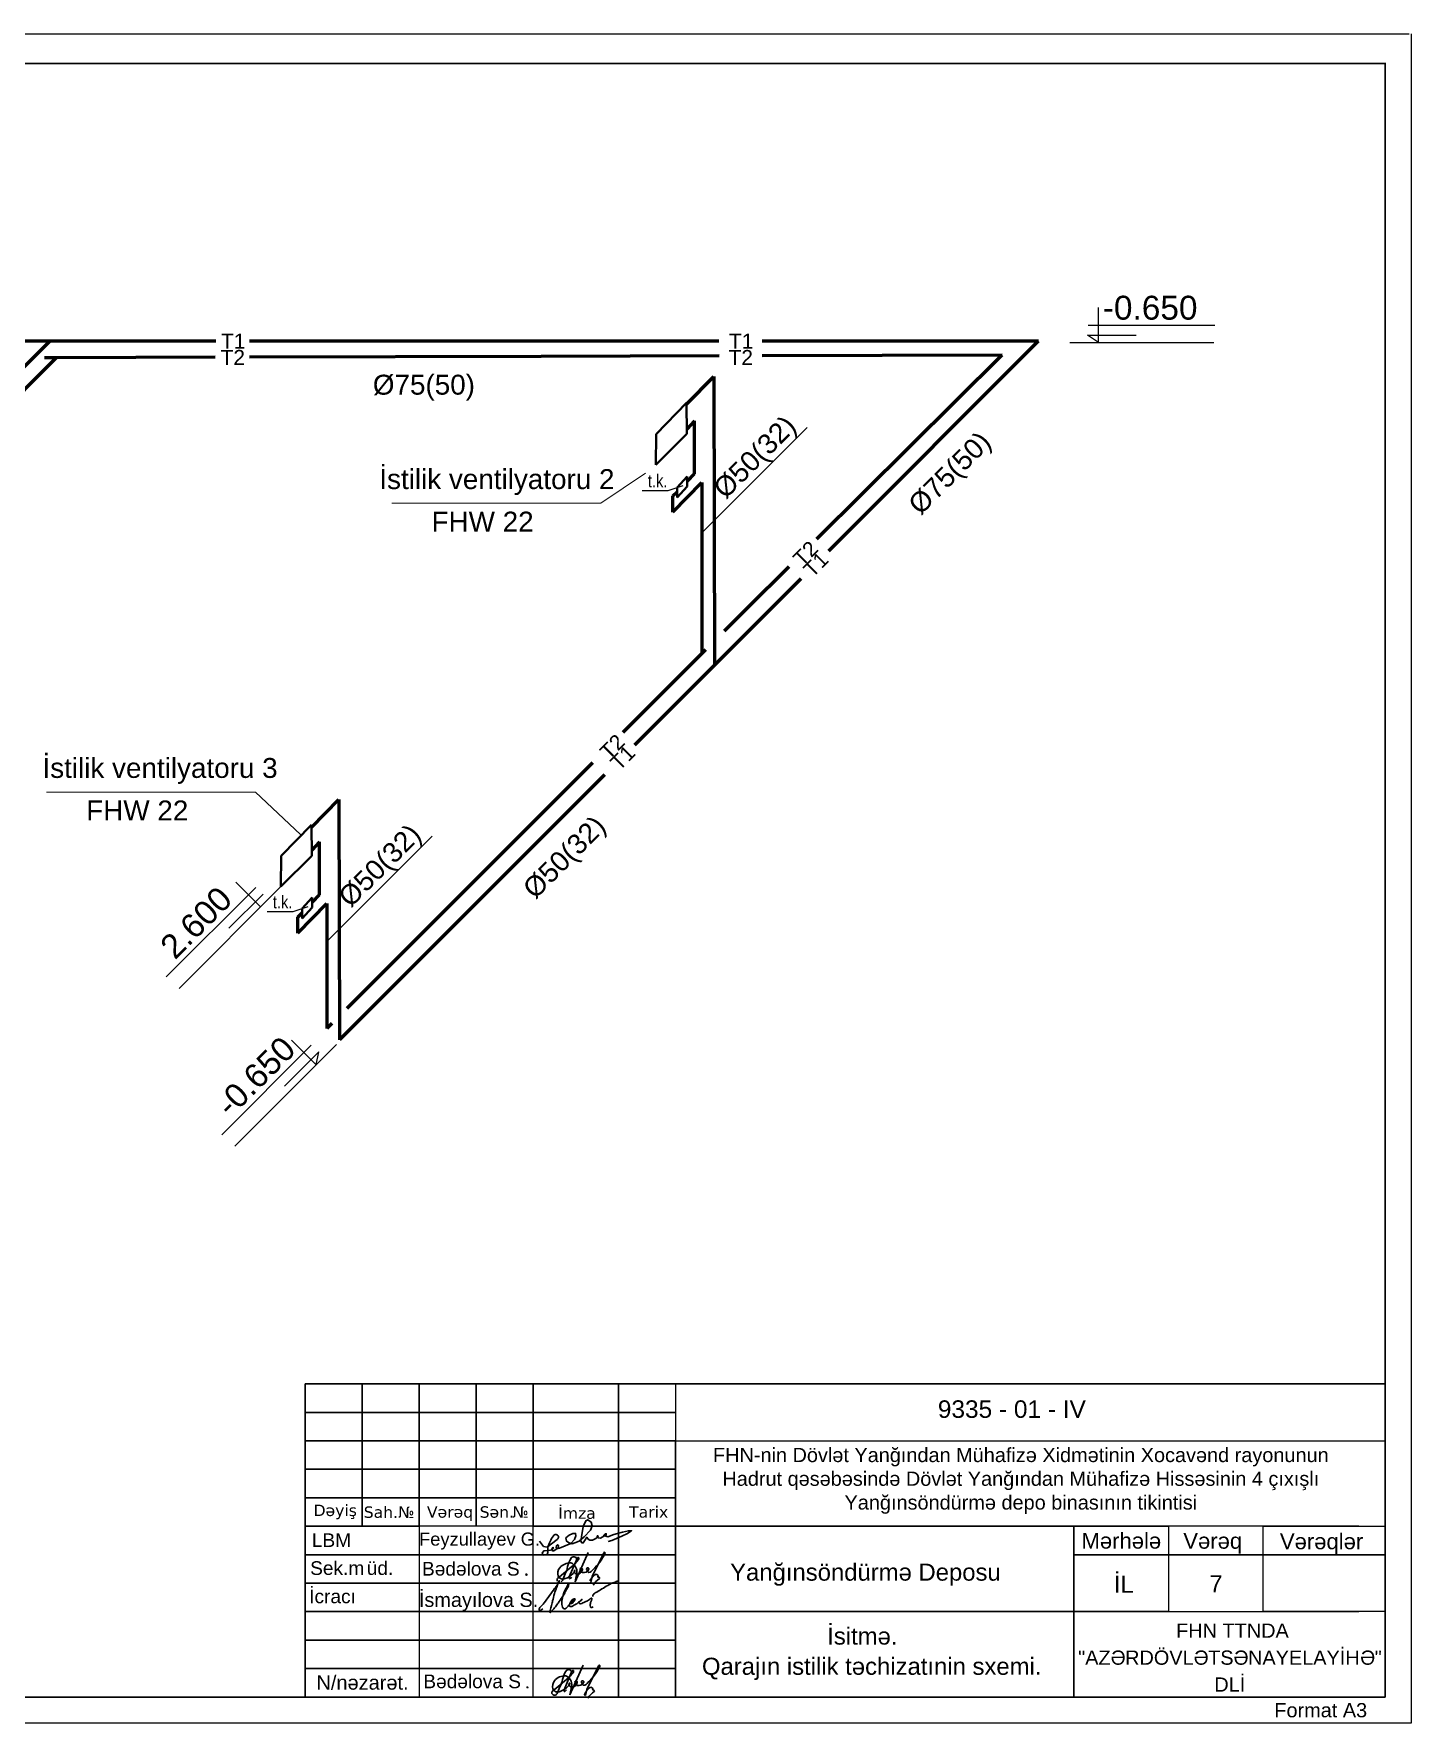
# Model space of a CAD drawing. Header units: millimetres. Extents: x 895788 to 1136524, y -21936 to 400945.
# Drawn here: x 930479 to 954668, y 334113 to 363789 of the extents above; entities that cross this region are included whole.
import ezdxf

# ---------------------------------------------------------------- set-up
doc = ezdxf.new("R2010")
doc.units = ezdxf.units.MM
for name, color, linetype, lineweight in [('0_Ном._пера__21', 7, 'Continuous', 30), ('0_Ном._пера__21_Ном._пера__7', 7, 'Continuous', 60), ('Künc ştampının yazısı', 7, 'Continuous', 13), ('LLLLLLLL', 7, 'Continuous', 30), ('Yazı', 7, 'Continuous', 15)]:
    doc.layers.add(name, color=color, linetype=linetype, lineweight=lineweight)
doc.layers.add('_штамп', color=7, linetype='Continuous')
doc.layers.add('kenar xetler', color=7, linetype='Continuous')
doc.styles.add('Arial', font='arial.ttf', dxfattribs={"height": 200})
doc.styles.add('ARİAL', font='arial.ttf')
doc.styles.get("Standard").update_dxf_attribs({"font": 'arial.ttf', "height": 400})
doc.styles.add('style1', font='ARIALN.TTF', dxfattribs={"height": 300})
doc.styles.add('Times New  Roman', font='times.ttf')
doc.styles.add('СГЕНЕРИР_СТИЛЬ_1', font='arial.ttf')
doc.styles.add('стиль2', font='verdana.ttf', dxfattribs={"height": 300})

msp = doc.modelspace()

# ---------------------------------------------------------------- linework, layer by layer
for p, q in [((912701.194, 363787.346), (954633.396, 363787.346)), ((954668.268, 363789.251), (954668.268, 334113.38)), ((941618.972, 355769.102), (941881.287, 355853.404)), ((941162.001, 355769.102), (941618.972, 355769.102)), ((935033.251, 348373.253), (935295.566, 348457.555)), ((934576.28, 348373.253), (935033.251, 348373.253)), ((954668.268, 334113.38), (912701.194, 334113.38))]:
    msp.add_line(p, q)
at = {"linetype": 'ByBlock', "lineweight": 30}
for p, q in [((914658.055, 363265.878), (954199.107, 363265.878)), ((954208.974, 363281.536), (954208.974, 334573.338)), ((954208.974, 334573.338), (914667.906, 334573.338))]:
    msp.add_line(p, q, dxfattribs=at)
at = {"color": 1, "linetype": 'ByBlock', "lineweight": 60, "ltscale": 1.1}
for p, q in [((925602.397, 358393.302), (933677.118, 358393.302)), ((927076.152, 354700.249), (930769.206, 358393.302)), ((934264.24, 358393.302), (939386.529, 358393.302)), ((939386.529, 358393.302), (942506.735, 358393.302)), ((943268.715, 358393.302), (948125.25, 358393.302)), ((944439.551, 354707.604), (948125.25, 358393.302)), ((941942.744, 357280.563), (942420.217, 357769.387)), ((942420.217, 357769.387), (942432.752, 352700.805)), ((941033.275, 351301.328), (943953.391, 354221.444)), ((940502.945, 350770.998), (935847.031, 346115.084)), ((935357.228, 349848.899), (935836.583, 350339.65)), ((935836.583, 350339.65), (935847.031, 346115.084))]:
    msp.add_line(p, q, dxfattribs=at)
at = {"color": 5, "linetype": 'ByBlock', "lineweight": 60, "ltscale": 1.1}
for p, q in [((927292.536, 354498.575), (930878.981, 358105.195)), ((930669.399, 358104.608), (930878.981, 358105.195)), ((930878.981, 358105.195), (933666.118, 358113.013)), ((934264.24, 358114.783), (939386.434, 358129.057)), ((939386.434, 358129.057), (942512.25, 358137.825)), ((943272.374, 358139.957), (947483.859, 358151.769)), ((944230.523, 354916.633), (947483.859, 358151.769)), ((942082.304, 356989.481), (941945.398, 356843.038)), ((942082.304, 356057.953), (942082.304, 356989.481)), ((941703.66, 355387.209), (942211.668, 355907.294)), ((941953.341, 355925.924), (942082.304, 356057.953)), ((942211.668, 355907.294), (942211.668, 352903.984)), ((941703.66, 355670.307), (941776.766, 355745.151)), ((941703.66, 355387.209), (941703.66, 355670.307)), ((943014.928, 353707.244), (943742.999, 354431.836)), ((943014.928, 353707.244), (942603.337, 353295.653)), ((942277.82, 352970.137), (940821.143, 351513.46)), ((940290.813, 350983.13), (935976.271, 346668.587)), ((935496.583, 349593.633), (935359.677, 349447.19)), ((935496.583, 348662.104), (935496.583, 349593.633)), ((935117.939, 347991.36), (935625.946, 348511.445)), ((935367.62, 348530.075), (935496.583, 348662.104)), ((935625.946, 348511.445), (935625.946, 346318.263)), ((935117.939, 348274.458), (935191.045, 348349.302)), ((935117.939, 347991.36), (935117.939, 348274.458)), ((935713.978, 346406.294), (935625.946, 346318.263))]:
    msp.add_line(p, q, dxfattribs=at)
at = {"linetype": 'ByBlock', "lineweight": 40, "ltscale": 2}
for p, q in [((941406.667, 356756.115), (941942.606, 357304.795)), ((941942.606, 357304.795), (941945.724, 356759.271)), ((941945.724, 356759.271), (941405.349, 356217.014)), ((941405.349, 356217.014), (941406.667, 356756.115)), ((934821.015, 349348.231), (935356.953, 349896.911)), ((935356.953, 349896.911), (935360.071, 349351.387)), ((935360.071, 349351.387), (934819.697, 348809.13)), ((934819.697, 348809.13), (934821.015, 349348.231))]:
    msp.add_line(p, q, dxfattribs=at)
at = {"color": 0, "lineweight": 0}
for p, q in [((942211.668, 355023.945), (944061.729, 356874.006)), ((935625.946, 347847.351), (937476.008, 349697.413))]:
    msp.add_line(p, q, dxfattribs=at)
at = {"lineweight": 0}
for p, q in [((941224.227, 356072.476), (940436.612, 355543.793)), ((936768.246, 355543.793), (940436.612, 355543.793)), ((930703.973, 350470.186), (934372.339, 350470.186)), ((935159.954, 349724.594), (934372.339, 350470.186))]:
    msp.add_line(p, q, dxfattribs=at)
at = {"lineweight": 40}
for p, q in [((941776.766, 355819.111), (941953.341, 356012.463)), ((941953.341, 355839.384), (941776.766, 355646.031)), ((941776.766, 355646.031), (941776.766, 355819.111)), ((941953.341, 356012.463), (941953.341, 355839.384)), ((935191.045, 348423.262), (935367.62, 348616.615)), ((935367.62, 348443.536), (935191.045, 348250.183)), ((935191.045, 348250.183), (935191.045, 348423.262)), ((935367.62, 348616.615), (935367.62, 348443.536))]:
    msp.add_line(p, q, dxfattribs=at)
at = {"lineweight": 30}
msp.add_line((935246.239, 340073.338), (935246.239, 334573.338), dxfattribs=at)
at = {"color": 5, "lineweight": 30}
for p, q in [((939676.008, 336656.36), (939928.661, 336865.103)), ((940021.616, 337009.416), (939882.184, 336685.207)), ((940217.415, 337114.191), (939987.005, 336594.27)), ((940487.562, 337107.44), (940284.986, 336688.227)), ((939810.984, 336734.629), (939776.373, 336649.623)), ((939895.963, 336651.709), (939924.706, 336681.253)), ((939987.005, 336594.27), (940016.672, 336752.421)), ((940284.986, 336688.227), (940258.768, 336582.729)), ((940125.681, 335130.187), (939895.272, 334610.265)), ((940395.829, 335123.435), (940193.252, 334704.222)), ((939584.274, 334672.356), (939836.928, 334881.099)), ((939719.251, 334750.624), (939684.64, 334665.618)), ((939929.882, 335025.412), (939790.45, 334701.202)), ((939895.272, 334610.265), (939924.938, 334768.416)), ((939804.229, 334667.705), (939832.972, 334697.248)), ((940193.252, 334704.222), (940167.034, 334598.724))]:
    msp.add_line(p, q, dxfattribs=at)
for centre, major_axis, ratio, start_param, end_param in [((939841.822, 336743.847), (-0.274, 161.765), 0.999998154, 0.898746845, 1.849728546), ((939895.673, 336693.786), (-1.663, 235.129), 0.999998118, -0.075927911, 0.868817283), ((939358.296, 336958.084), (-13.013, 504.668), 0.999998252, 4.228080156, 4.501371628), ((940478.725, 336701.562), (-21.709, 644.934), 0.999998295, 1.051988431, 1.28091872), ((939960.964, 336982.067), (0.845, 56.86), 0.99999818, -1.441263329, 1.218168119), ((939850.781, 336772.784), (-0.406, 167.136), 0.999998164, 4.587822793, 5.90671088), ((939453.497, 337424.693), (-73.804, 730.394), 0.999998156, 3.74487669, 3.967316253), ((940040.306, 337004.17), (-0.001, 19.413), 0.999998284, -0.582183828, 1.297139695), ((940019.283, 337009.667), (-0.061, 33.46), 0.999998083, 3.822949108, 5.036666119), ((940093.721, 336820.899), (-0.798, 19.504), 0.999998089, 4.382922381, 7.975691605), ((940207.972, 336822.457), (-3.898, 20.764), 0.99999791, 4.267996872, 7.879177215), ((939739.07, 337449.626), (-4.552, 847.811), 0.999998177, 3.86049986, 4.274948136), ((940499.594, 337103.228), (-0.919, 12.715), 0.999997914, 3.896515453, 7.445112007), ((939701.309, 336633.612), (-0.379, 34.023), 0.999998181, 0.827337201, 2.283692576), ((939771.913, 336739.103), (-0.371, 94.443), 0.999998173, 2.004890294, 3.575713866), ((939561.902, 336747.966), (21.841, 234.931), 0.999998008, 4.101157987, 4.375158066), ((939688.489, 336992.153), (-4.666, 360.362), 0.999998129, 3.478368859, 3.934319634), ((939905.816, 336675.345), (0.626, 25.6), 0.999998254, 1.199934539, 2.771038507), ((939811.479, 336876.566), (22.332, 190.325), 0.999997936, 4.054605319, 4.379010376), ((939976.708, 336793.12), (0, 7.309), 0.999998544, -1.562205148, 1.562205147), ((940069.183, 336801.11), (1.007, 100.094), 0.999998192, 1.660134488, 2.310299235), ((940020.203, 336823.353), (-0.172, 92.578), 0.999998113, 2.859017394, 4.623906833), ((940145.829, 336823.176), (-1.068, 71.569), 0.999998108, 1.631921492, 2.62776097), ((940134.245, 336862.293), (0.309, 104.457), 0.999998131, 2.925841158, 4.26738737), ((940274.36, 336836.665), (0.255, 89.018), 0.999998156, 1.784483281, 2.540827326), ((940215.151, 336859.89), (0.078, 96.902), 0.999998179, 3.232080888, 4.227148587), ((940744.225, 336291.581), (-17.114, 595.039), 0.99999818, 0.740777276, 0.965021927), ((940617.435, 336348.158), (5.853, 366.836), 0.999998156, 0.607924002, 1.046831452), ((940353.691, 336694.521), (2.294, 34.069), 0.999998731, 4.210927698, 7.116092403), ((940395.787, 336662.053), (-0.336, 19.38), 0.99999761, 4.186351208, 7.023697951), ((939869.231, 334998.062), (0.845, 56.86), 0.99999818, -1.441263329, 1.218168119), ((939647.336, 335465.622), (-4.552, 847.811), 0.999998177, 3.86049986, 4.274948136), ((940407.861, 335119.224), (-0.919, 12.715), 0.999997914, 3.896515453, 7.445112007), ((939750.088, 334759.843), (-0.274, 161.765), 0.999998154, 0.898746845, 1.849728546), ((939803.939, 334709.781), (-1.663, 235.129), 0.999998118, -0.075927911, 0.868817283), ((939266.563, 334974.08), (-13.013, 504.668), 0.999998252, 4.228080156, 4.501371628), ((939596.756, 335008.149), (-4.666, 360.362), 0.999998129, 3.478368859, 3.934319634), ((940386.992, 334717.557), (-21.709, 644.934), 0.999998295, 1.051988431, 1.28091872), ((939759.048, 334788.78), (-0.406, 167.136), 0.999998164, 4.587822793, 5.90671088), ((939361.764, 335440.689), (-73.804, 730.394), 0.999998156, 3.74487669, 3.967316253), ((939719.745, 334892.562), (22.332, 190.325), 0.999997936, 4.054605319, 4.379010376), ((939884.974, 334809.116), (0, 7.309), 0.999998544, -1.562205148, 1.562205147), ((939977.45, 334817.106), (1.007, 100.094), 0.999998192, 1.660134488, 2.310299235), ((939928.47, 334839.349), (-0.172, 92.578), 0.999998113, 2.859017394, 4.623906833), ((939948.573, 335020.166), (-0.001, 19.413), 0.999998284, -0.582183828, 1.297139695), ((939927.55, 335025.663), (-0.061, 33.46), 0.999998083, 3.822949108, 5.036666119), ((940001.988, 334836.894), (-0.798, 19.504), 0.999998089, 4.382922381, 7.975691605), ((940054.095, 334839.172), (-1.068, 71.569), 0.999998108, 1.631921492, 2.62776097), ((940042.512, 334878.289), (0.309, 104.457), 0.999998131, 2.925841158, 4.26738737), ((940116.239, 334838.452), (-3.898, 20.764), 0.99999791, 4.267996872, 7.879177215), ((940182.627, 334852.661), (0.255, 89.018), 0.999998156, 1.784483281, 2.540827326), ((940123.418, 334875.885), (0.078, 96.902), 0.999998179, 3.232080888, 4.227148587), ((940261.958, 334710.516), (2.294, 34.069), 0.999998731, 4.210927698, 7.116092403), ((939609.576, 334649.607), (-0.379, 34.023), 0.999998181, 0.827337201, 2.283692576), ((939625.553, 334654.582), (0.741, 49.758), 0.999998156, 2.171511412, 3.670703733), ((939680.179, 334755.099), (-0.371, 94.443), 0.999998173, 2.004890294, 3.575713866), ((939470.168, 334763.962), (21.841, 234.931), 0.999998008, 4.101157987, 4.375158066), ((939814.083, 334691.341), (0.626, 25.6), 0.999998254, 1.199934539, 2.771038507), ((940173.875, 334620.951), (-0.279, 23.254), 0.999998002, 1.047916332, 2.831050524), ((940652.491, 334307.577), (-17.114, 595.039), 0.99999818, 0.740777276, 0.965021927), ((940525.701, 334364.153), (5.853, 366.836), 0.999998156, 0.607924002, 1.046831452), ((940304.053, 334678.049), (-0.336, 19.38), 0.99999761, 4.186351208, 7.023697951)]:
    msp.add_ellipse(centre, major_axis=major_axis, ratio=ratio, start_param=start_param, end_param=end_param, dxfattribs=at)
for points, knots in [([(939418.515, 336121.77, -120), (939408.937, 336112.699, -120), (939392.632, 336097.26, -120), (939352.787, 336089.013, -120), (939348.924, 336122.888, -120), (939384.537, 336164.594, -120), (939452.344, 336238.978, -120), (939529.436, 336350.392, -120), (939625.813, 336480.361, -120), (939663.171, 336523.573, -120), (939720.297, 336622.476, -120), (939696.353, 336605.436, -120), (939684.973, 336562.049, -120), (939658.065, 336489.371, -120), (939617.666, 336386.401, -120), (939594.362, 336271.13, -120), (939567.515, 336184.693, -120), (939523.809, 336017.088, -120), (939593.733, 336106.381, -120), (939636.384, 336153.411, -120), (939699.519, 336235.926, -120), (939752.114, 336316.583, -120), (939805.684, 336399.524, -120), (939841.428, 336478.203, -120), (939871.161, 336519.854, -120), (939873.997, 336578.445, -120), (939847.615, 336516.601, -120), (939803.749, 336464.066, -120), (939766.523, 336331.553, -120), (939746.577, 336219.968, -120), (939759.497, 336151.489, -120), (939792.2, 336113.875, -120), (939842.468, 336136.158, -120), (939877.338, 336199.256, -120), (939922.163, 336224.166, -120), (939992.727, 336313.412, -120), (939941.155, 336276.346, -120), (939905.247, 336260.699, -120), (939919.048, 336200.956, -120), (939961.09, 336246.528, -120), (940005.369, 336310.126, -120), (939925.567, 336289.091, -120), (939911.356, 336239.591, -120), (939868.266, 336178.991, -120), (939915.409, 336153.211, -120), (939957.158, 336185.586, -120), (940010.657, 336202.758, -120), (940055.54, 336250.172, -120), (940093.201, 336264.739, -120), (940111.206, 336296.947, -120), (940070.707, 336255.358, -120), (940042.087, 336241.749, -120), (940065.112, 336204.105, -120), (940118.184, 336223.508, -120), (940174.938, 336251.985, -120), (940222.26, 336270.851, -120), (940281.438, 336324.057, -120), (940276.516, 336279.86, -120), (940258.571, 336242.432, -120), (940250.019, 336195.632, -120), (940253.094, 336142.725, -120), (940284.008, 336144.827, -120), (940294.862, 336153.584, -120), (940300.493, 336158.127, -120)], [0, 0, 0, 0, 41.556665976, 70.7344602, 90.563066109, 123.281734141, 232.438546064, 391.700594814, 545.829614661, 655.633990619, 703.495194112, 705.277613823, 740.464864692, 829.015912906, 943.630882634, 1074.692943915, 1157.808375281, 1284.468358587, 1325.660348863, 1418.854240905, 1502.398141569, 1628.161784485, 1709.577033878, 1801.27152875, 1873.801511755, 1893.189928335, 1920.909123083, 1993.763519175, 2166.329587981, 2286.130425455, 2335.852334971, 2375.743026351, 2411.683763607, 2478.502871372, 2575.821745264, 2633.473819745, 2656.291069381, 2719.673084463, 2746.560541641, 2786.29443042, 2854.857115208, 2885.125287684, 2970.66353317, 3023.817114541, 3053.610970814, 3095.475349821, 3168.626267787, 3223.158800997, 3284.904978557, 3289.421249723, 3320.060822958, 3369.560069384, 3388.358382947, 3427.92766794, 3509.901172861, 3579.985754887, 3627.167778043, 3640.500726937, 3690.324679246, 3758.973880929, 3793.424541886, 3813.712404999, 3835.580769424, 3835.580769424, 3835.580769424, 3835.580769424]), ([(940294.359, 336340.678, -120), (940296.934, 336349.784, -120), (940301.414, 336365.634, -120), (940321.7, 336396.296, -120), (940380.085, 336423.628, -120), (940459.524, 336475.287, -120), (940547.546, 336528.705, -120), (940629.19, 336572.083, -120), (940681.978, 336589.075, -120), (940750.859, 336619.482, -120), (940749.624, 336594.844, -120), (940749.511, 336592.599, -120)], [0, 0, 0, 0, 28.269540966, 49.201463556, 108.006102601, 215.076425288, 334.895744478, 422.688269822, 474.999169848, 538.699096544, 545.083392005, 545.083392005, 545.083392005, 545.083392005])]:
    msp.add_open_spline(points, degree=3, knots=knots, dxfattribs=at)
at = {"layer": '0_Ном._пера__21', "color": 5, "linetype": 'Continuous', "flags": 128}
msp.add_lwpolyline([(939359.972, 337311.669), (939432.637, 337220.188), (939493.679, 337206.111), (939671.71, 337340.222, 1.249640379), (939603.638, 337404.026, 0.079258228), (939506.2, 337199.072), (939506.2, 337111.479), (939496.809, 337078.632), (939424.029, 337066.118), (939406.03, 337102.876), (939434.985, 337140.416), (939551.59, 337150.583), (939578.033, 337157.372), (939603.209, 337196.645), (939594.127, 337202.466), (939576.698, 337175.277), (939590.928, 337140.19), (939612.726, 337140.19), (939686.192, 337192.961), (939695.521, 337230.252), (939681.773, 337249.388), (939656.472, 337231.211), (939650.841, 337198.849), (939665.722, 337178.257), (939708.287, 337188.553), (939910.283, 337268.432), (939976.24, 337342.978), (939999.011, 337407.324), (939994.135, 337445.939), (939942.692, 337445.939), (939882.008, 337417.31), (939822.479, 337368.068), (939835.288, 337310.959), (939880.61, 337280.436), (939935.683, 337266.351), (939979.801, 337278.948), (940054.718, 337312.171), (940146.106, 337386.179), (940255.614, 337504.277), (940284.764, 337583.009), (940267.431, 337644.421), (940205.981, 337687.723), (940171.316, 337668.828), (940127.198, 337571.2), (940099.624, 337389.328), (940087.824, 337311.5), (940104.351, 337281.465), (940128.773, 337281.465), (940161.862, 337333.429), (940190.768, 337378.823), (940215.435, 337348.388), (940246.16, 337327.917), (940287.915, 337327.917), (940346.74, 337358.071), (940389.177, 337388.646), (940383.256, 337409.357), (940370.92, 337392.591), (940392.138, 337366.948), (940429.147, 337361.03), (940461.715, 337380.755), (940531.786, 337422.179), (940531.786, 337440.425), (940514.021, 337440.425), (940485.401, 337410.837), (940562.38, 337389.632), (940662.432, 337425.375), (940730.169, 337447.008), (940816.317, 337468.284), (940922.859, 337494.596), (940977.226, 337494.596), (940947.025, 337473.727), (940902.799, 337443.165), (940806.91, 337401.488), (940631.163, 337322.697), (940563.862, 337304.498)], format="xyb", dxfattribs=at)
at = {"layer": '_штамп', "lineweight": 30}
for p, q in [((953746.239, 340073.338), (935246.239, 340073.338)), ((941746.239, 340073.338), (954208.974, 340073.338))]:
    msp.add_line(p, q, dxfattribs=at)
at = {"layer": '_штамп', "lineweight": 20}
for p, q in [((935246.239, 340073.338), (935246.239, 334573.338)), ((941746.239, 339073.338), (941746.239, 340073.338)), ((953746.239, 339073.338), (941746.239, 339073.338)), ((935246.239, 334573.338), (953746.239, 334573.338))]:
    msp.add_line(p, q, dxfattribs=at)
at = {"layer": '_штамп'}
for p, q in [((935246.239, 340073.338), (936246.239, 340073.338)), ((935246.239, 339573.338), (935246.239, 340073.338)), ((936246.239, 340073.338), (937246.239, 340073.338)), ((936246.239, 339573.338), (936246.239, 340073.338)), ((936246.239, 340073.338), (936246.239, 339573.338)), ((937246.239, 340073.338), (938246.239, 340073.338)), ((937246.239, 339573.338), (937246.239, 340073.338)), ((937246.239, 340073.338), (937246.239, 339573.338)), ((938246.239, 340073.338), (939246.239, 340073.338)), ((938246.239, 339573.338), (938246.239, 340073.338)), ((938246.239, 340073.338), (938246.239, 339573.338)), ((939246.239, 340073.338), (940746.239, 340073.338)), ((939246.239, 339573.338), (939246.239, 340073.338)), ((939246.239, 340073.338), (939246.239, 339573.338)), ((940746.239, 340073.338), (940746.239, 339573.338)), ((940746.239, 340073.338), (941746.239, 340073.338)), ((940746.239, 339573.338), (940746.239, 340073.338)), ((941746.239, 340073.338), (941746.239, 339573.338)), ((935246.239, 339573.338), (936246.239, 339573.338)), ((935246.239, 339073.338), (935246.239, 339573.338)), ((936246.239, 339573.338), (935246.239, 339573.338)), ((936246.239, 339573.338), (937246.239, 339573.338)), ((936246.239, 339073.338), (936246.239, 339573.338)), ((936246.239, 339573.338), (936246.239, 339073.338)), ((937246.239, 339573.338), (936246.239, 339573.338)), ((937246.239, 339573.338), (938246.239, 339573.338)), ((937246.239, 339073.338), (937246.239, 339573.338)), ((937246.239, 339573.338), (937246.239, 339073.338)), ((938246.239, 339573.338), (937246.239, 339573.338)), ((938246.239, 339573.338), (938246.239, 339073.338)), ((938246.239, 339573.338), (939246.239, 339573.338)), ((938246.239, 339073.338), (938246.239, 339573.338)), ((939246.239, 339573.338), (938246.239, 339573.338)), ((939246.239, 339573.338), (940746.239, 339573.338)), ((939246.239, 339073.338), (939246.239, 339573.338)), ((940746.239, 339573.338), (939246.239, 339573.338)), ((939246.239, 339573.338), (939246.239, 339073.338)), ((940746.239, 339573.338), (940746.239, 339073.338)), ((940746.239, 339573.338), (941746.239, 339573.338)), ((940746.239, 339073.338), (940746.239, 339573.338)), ((941746.239, 339573.338), (940746.239, 339573.338)), ((941746.239, 339573.338), (941746.239, 339073.338)), ((936246.239, 339073.338), (935246.239, 339073.338)), ((935246.239, 339073.338), (936246.239, 339073.338)), ((935246.239, 338573.338), (935246.239, 339073.338)), ((936246.239, 339073.338), (937246.239, 339073.338)), ((936246.239, 338573.338), (936246.239, 339073.338)), ((937246.239, 339073.338), (936246.239, 339073.338)), ((936246.239, 339073.338), (936246.239, 338573.338)), ((938246.239, 339073.338), (937246.239, 339073.338)), ((937246.239, 339073.338), (938246.239, 339073.338)), ((937246.239, 338573.338), (937246.239, 339073.338)), ((937246.239, 339073.338), (937246.239, 338573.338)), ((938246.239, 339073.338), (938246.239, 338573.338)), ((938246.239, 339073.338), (939246.239, 339073.338)), ((938246.239, 338573.338), (938246.239, 339073.338)), ((939246.239, 339073.338), (938246.239, 339073.338)), ((939246.239, 339073.338), (940746.239, 339073.338)), ((939246.239, 338573.338), (939246.239, 339073.338)), ((940746.239, 339073.338), (939246.239, 339073.338)), ((939246.239, 339073.338), (939246.239, 338573.338)), ((940746.239, 339073.338), (940746.239, 338573.338)), ((940746.239, 339073.338), (941746.239, 339073.338)), ((940746.239, 338573.338), (940746.239, 339073.338)), ((941746.239, 339073.338), (940746.239, 339073.338)), ((941746.239, 339073.338), (954208.974, 339073.338)), ((941746.239, 337573.338), (941746.239, 339073.338)), ((941746.239, 339073.338), (941746.239, 338573.338)), ((936246.239, 338573.338), (935246.239, 338573.338)), ((935246.239, 338573.338), (936246.239, 338573.338)), ((935246.239, 338073.338), (935246.239, 338573.338)), ((937246.239, 338573.338), (936246.239, 338573.338)), ((936246.239, 338573.338), (936246.239, 338073.338)), ((936246.239, 338573.338), (937246.239, 338573.338)), ((936246.239, 338073.338), (936246.239, 338573.338)), ((938246.239, 338573.338), (937246.239, 338573.338)), ((937246.239, 338573.338), (937246.239, 338073.338)), ((937246.239, 338573.338), (938246.239, 338573.338)), ((937246.239, 338073.338), (937246.239, 338573.338)), ((938246.239, 338573.338), (938246.239, 338073.338)), ((938246.239, 338573.338), (939246.239, 338573.338)), ((938246.239, 338073.338), (938246.239, 338573.338)), ((939246.239, 338573.338), (938246.239, 338573.338)), ((939246.239, 338573.338), (940746.239, 338573.338)), ((939246.239, 338073.338), (939246.239, 338573.338)), ((940746.239, 338573.338), (939246.239, 338573.338)), ((939246.239, 338573.338), (939246.239, 338073.338)), ((940746.239, 338573.338), (940746.239, 338073.338)), ((940746.239, 338573.338), (941746.239, 338573.338)), ((940746.239, 338073.338), (940746.239, 338573.338)), ((941746.239, 338573.338), (940746.239, 338573.338)), ((941746.239, 338573.338), (941746.239, 338073.338)), ((935246.239, 338073.338), (936246.239, 338073.338)), ((935246.239, 337573.338), (935246.239, 338073.338)), ((936246.239, 338073.338), (935246.239, 338073.338)), ((936246.239, 338073.338), (937246.239, 338073.338)), ((936246.239, 337573.338), (936246.239, 338073.338)), ((936246.239, 338073.338), (936246.239, 337573.338)), ((937246.239, 338073.338), (936246.239, 338073.338)), ((937246.239, 338073.338), (938246.239, 338073.338)), ((937246.239, 337573.338), (937246.239, 338073.338)), ((937246.239, 338073.338), (937246.239, 337573.338)), ((938246.239, 338073.338), (937246.239, 338073.338)), ((938246.239, 338073.338), (938246.239, 337573.338)), ((938246.239, 338073.338), (939246.239, 338073.338)), ((938246.239, 337573.338), (938246.239, 338073.338)), ((939246.239, 338073.338), (938246.239, 338073.338)), ((939246.239, 338073.338), (939246.239, 337573.338)), ((939246.239, 338073.338), (940746.239, 338073.338)), ((939246.239, 337573.338), (939246.239, 338073.338)), ((940746.239, 338073.338), (939246.239, 338073.338)), ((940746.239, 338073.338), (940746.239, 337573.338)), ((940746.239, 338073.338), (941746.239, 338073.338)), ((940746.239, 337573.338), (940746.239, 338073.338)), ((941746.239, 338073.338), (940746.239, 338073.338)), ((941746.239, 338073.338), (941746.239, 337573.338)), ((936246.239, 337573.338), (935246.239, 337573.338)), ((935246.239, 337573.338), (937246.239, 337573.338)), ((935246.239, 337073.338), (935246.239, 337573.338)), ((937246.239, 337573.338), (936246.239, 337573.338)), ((938246.239, 337573.338), (937246.239, 337573.338)), ((939246.239, 337573.338), (937246.239, 337573.338)), ((937246.239, 337573.338), (937246.239, 337073.338)), ((937246.239, 337573.338), (937246.239, 337073.338)), ((939246.239, 337573.338), (938246.239, 337573.338)), ((939246.239, 337073.338), (939246.239, 337573.338)), ((939246.239, 337573.338), (940746.239, 337573.338)), ((939246.239, 337073.338), (939246.239, 337573.338)), ((940746.239, 337573.338), (939246.239, 337573.338)), ((940746.239, 337573.338), (940746.239, 337073.338)), ((940746.239, 337573.338), (941746.239, 337573.338)), ((940746.239, 337073.338), (940746.239, 337573.338)), ((941746.239, 337573.338), (940746.239, 337573.338)), ((953746.239, 337573.338), (941746.239, 337573.338)), ((941746.239, 337573.338), (941746.239, 337073.338)), ((941746.239, 336073.338), (941746.239, 337573.338)), ((941746.239, 337573.338), (948746.239, 337573.338)), ((948746.239, 337073.338), (948746.239, 337573.338)), ((948746.239, 337573.338), (950406.239, 337573.338)), ((948746.239, 337573.338), (948746.239, 336073.338)), ((950406.239, 337573.338), (950406.239, 337073.338)), ((952066.239, 337573.338), (950406.239, 337573.338)), ((950406.239, 337573.338), (950406.239, 337073.338)), ((952066.239, 337073.338), (952066.239, 337573.338)), ((952066.239, 337573.338), (954208.974, 337573.338)), ((952066.239, 337073.338), (952066.239, 337573.338)), ((937246.239, 337073.338), (935246.239, 337073.338)), ((935246.239, 337073.338), (937246.239, 337073.338)), ((935246.239, 336573.338), (935246.239, 337073.338)), ((937246.239, 337073.338), (939246.239, 337073.338)), ((939246.239, 337073.338), (937246.239, 337073.338)), ((937246.239, 337073.338), (937246.239, 336573.338)), ((937246.239, 337073.338), (937246.239, 336573.338)), ((939246.239, 336573.338), (939246.239, 337073.338)), ((939246.239, 337073.338), (940746.239, 337073.338)), ((939246.239, 336573.338), (939246.239, 337073.338)), ((940746.239, 337073.338), (939246.239, 337073.338)), ((940746.239, 337073.338), (940746.239, 336573.338)), ((940746.239, 337073.338), (941746.239, 337073.338)), ((940746.239, 336573.338), (940746.239, 337073.338)), ((941746.239, 337073.338), (940746.239, 337073.338)), ((941746.239, 337073.338), (941746.239, 336573.338)), ((950406.239, 337073.338), (948746.239, 337073.338)), ((948746.239, 337073.338), (950406.239, 337073.338)), ((948746.239, 336073.338), (948746.239, 337073.338)), ((950406.239, 337073.338), (952066.239, 337073.338)), ((952066.239, 337073.338), (950406.239, 337073.338)), ((950406.239, 337073.338), (950406.239, 336073.338)), ((950406.239, 337073.338), (950406.239, 336073.338)), ((952066.239, 337073.338), (954208.974, 337073.338)), ((952066.239, 336073.338), (952066.239, 337073.338)), ((954208.974, 337073.338), (952066.239, 337073.338)), ((952066.239, 336073.338), (952066.239, 337073.338)), ((937246.239, 336573.338), (935246.239, 336573.338)), ((935246.239, 336573.338), (937246.239, 336573.338)), ((935246.239, 336073.338), (935246.239, 336573.338)), ((937246.239, 336573.338), (939246.239, 336573.338)), ((939246.239, 336573.338), (937246.239, 336573.338)), ((937246.239, 336573.338), (937246.239, 336073.338)), ((937246.239, 336573.338), (937246.239, 336073.338)), ((939246.239, 336073.338), (939246.239, 336573.338)), ((939246.239, 336573.338), (940746.239, 336573.338)), ((939246.239, 336073.338), (939246.239, 336573.338)), ((940746.239, 336573.338), (939246.239, 336573.338)), ((940746.239, 336573.338), (940746.239, 336073.338)), ((940746.239, 336573.338), (941746.239, 336573.338)), ((940746.239, 336073.338), (940746.239, 336573.338)), ((941746.239, 336573.338), (940746.239, 336573.338)), ((941746.239, 336573.338), (941746.239, 336073.338)), ((937246.239, 336073.338), (935246.239, 336073.338)), ((935246.239, 336073.338), (937246.239, 336073.338)), ((935246.239, 335573.338), (935246.239, 336073.338)), ((937246.239, 336073.338), (939246.239, 336073.338)), ((939246.239, 336073.338), (937246.239, 336073.338)), ((937246.239, 336073.338), (937246.239, 335573.338)), ((937246.239, 336073.338), (937246.239, 335573.338)), ((939246.239, 335573.338), (939246.239, 336073.338)), ((939246.239, 336073.338), (940746.239, 336073.338)), ((939246.239, 335573.338), (939246.239, 336073.338)), ((940746.239, 336073.338), (939246.239, 336073.338)), ((940746.239, 336073.338), (940746.239, 335573.338)), ((940746.239, 336073.338), (941746.239, 336073.338)), ((940746.239, 335573.338), (940746.239, 336073.338)), ((941746.239, 336073.338), (940746.239, 336073.338)), ((941746.239, 336073.338), (941746.239, 335573.338)), ((948746.239, 336073.338), (941746.239, 336073.338)), ((941746.239, 336073.338), (948746.239, 336073.338)), ((941746.239, 334573.338), (941746.239, 336073.338)), ((948746.239, 336073.338), (953746.239, 336073.338)), ((948746.239, 334573.338), (948746.239, 336073.338)), ((950406.239, 336073.338), (948746.239, 336073.338)), ((948746.239, 336073.338), (948746.239, 334573.338)), ((950406.239, 336073.338), (952066.239, 336073.338)), ((954208.974, 336073.338), (952066.239, 336073.338)), ((937246.239, 335573.338), (935246.239, 335573.338)), ((935246.239, 335573.338), (937246.239, 335573.338)), ((935246.239, 335073.338), (935246.239, 335573.338)), ((937246.239, 335573.338), (939246.239, 335573.338)), ((939246.239, 335573.338), (937246.239, 335573.338)), ((937246.239, 335573.338), (937246.239, 335073.338)), ((937246.239, 335573.338), (937246.239, 335073.338)), ((939246.239, 335073.338), (939246.239, 335573.338)), ((939246.239, 335573.338), (940746.239, 335573.338)), ((939246.239, 335073.338), (939246.239, 335573.338)), ((940746.239, 335573.338), (939246.239, 335573.338)), ((940746.239, 335573.338), (940746.239, 335073.338)), ((940746.239, 335573.338), (941746.239, 335573.338)), ((940746.239, 335073.338), (940746.239, 335573.338)), ((941746.239, 335573.338), (940746.239, 335573.338)), ((941746.239, 335573.338), (941746.239, 335073.338)), ((937246.239, 335073.338), (935246.239, 335073.338)), ((935246.239, 335073.338), (937246.239, 335073.338)), ((935246.239, 334573.338), (935246.239, 335073.338)), ((937246.239, 335073.338), (939246.239, 335073.338)), ((939246.239, 335073.338), (937246.239, 335073.338)), ((937246.239, 335073.338), (937246.239, 334573.338)), ((937246.239, 335073.338), (937246.239, 334573.338)), ((939246.239, 334573.338), (939246.239, 335073.338)), ((939246.239, 335073.338), (940746.239, 335073.338)), ((939246.239, 334573.338), (939246.239, 335073.338)), ((940746.239, 335073.338), (939246.239, 335073.338)), ((940746.239, 335073.338), (940746.239, 334573.338)), ((940746.239, 335073.338), (941746.239, 335073.338)), ((940746.239, 334573.338), (940746.239, 335073.338)), ((941746.239, 335073.338), (940746.239, 335073.338)), ((941746.239, 335073.338), (941746.239, 334573.338)), ((937246.239, 334573.338), (935246.239, 334573.338)), ((937246.239, 334573.338), (939246.239, 334573.338)), ((940746.239, 334573.338), (939246.239, 334573.338)), ((941746.239, 334573.338), (940746.239, 334573.338)), ((948746.239, 334573.338), (941746.239, 334573.338))]:
    msp.add_line(p, q, dxfattribs=at)
at = {"layer": 'kenar xetler', "color": 7, "ltscale": 18}
for p, q in [((949179.462, 358368.152), (949179.462, 358981.686)), ((949179.462, 358368.152), (948986.262, 358496.99)), ((948986.262, 358496.99), (949836.832, 358496.99)), ((948998.087, 358671.083), (951217.628, 358671.083)), ((948672.714, 358368.152), (951201.7, 358368.152)), ((934375.419, 348793.261), (932805.966, 347223.809)), ((934819.697, 348809.13), (933031.434, 347020.867)), ((934461.372, 348450.805), (934027.538, 348884.64)), ((934506.883, 348678.52), (933905.44, 348077.076)), ((935350.589, 346020.988), (933781.137, 344451.536)), ((935794.867, 346036.857), (934006.604, 344248.594)), ((935436.543, 345678.532), (935002.709, 346112.366)), ((935482.053, 345906.247), (934880.61, 345304.803)), ((935436.543, 345678.532), (935482.053, 345906.247))]:
    msp.add_line(p, q, dxfattribs=at)

# ---------------------------------------------------------------- texts
for s, height, style, p in [('t.k.', 225, 'style1', (941262.559, 355822.65, -93.229)), ('t.k.', 225, 'style1', (934676.838, 348426.802, -93.229)), ('Feyzullayev G.', 230, 'СГЕНЕРИР_СТИЛЬ_1', (937244.613, 337232.881)), ('.', 250, 'Times New  Roman', (939082.751, 336706.318)), ('.', 220.007, 'Times New  Roman', (939106.373, 334728.285))]:
    msp.add_text(s, height=height, dxfattribs=dict(style=style)).set_placement(p)
at = {"linetype": 'Continuous', "lineweight": 20, "ltscale": 50, "style": 'СГЕНЕРИР_СТИЛЬ_1'}
for s, p in [('LBM', (935361.988, 337208.543)), ('Sek.m', (935332.38, 336718.354)), ('üd.', (936326.199, 336718.354)), ('Bədəlova S', (937296.428, 336706.318)), ('İcracı', (935315.942, 336221.029)), ('Bədəlova S', (937319.993, 334728.285))]:
    msp.add_text(s, height=240, dxfattribs=at).set_placement(p)
at = {"char_height": 262.5, "width": 365.92461, "attachment_point": 1, "style": 'Times New  Roman'}
for s, insert in [('{\\fArial|b0|i0|c0|p34;T\\fArial|b0|i0|c238|p34;1}', (933767.432, 358523.024)), ('{\\fArial|b0|i0|c0|p34;T\\fArial|b0|i0|c238|p34;1}', (942688.122, 358522.421)), ('{\\fArial|b0|i0|c0|p34;T\\fArial|b0|i0|c238|p34;2}', (933760.011, 358235.418)), ('{\\fArial|b0|i0|c0|p34;T\\fArial|b0|i0|c238|p34;2}', (942680.701, 358234.816))]:
    msp.add_mtext(s, dxfattribs=dict(at, insert=insert))
at = {"color": 0, "lineweight": 30, "char_height": 350, "attachment_point": 1}
for s, width, insert in [('\\A1;{\\fArial|b0|i0|c238|p34;%%C75(50)}', 3708.63034, (936433.164, 357800.533)), ('\\A1;{\\fArial|b0|i0|c238|p34;İstilik ventilyatoru 2}', 4220.53446, (936547.102, 356141.921)), ('\\A1;{\\fArial|b0|i0|c238|p34;FH\\fArial|b0|i0|c0|p34;W 22}', 4220.53446, (937464.175, 355395.163)), ('\\A1;{\\fArial|b0|i0|c238|p34;İstilik ventilyatoru 3}', 4220.53446, (930631.167, 351068.314)), ('\\A1;{\\fArial|b0|i0|c238|p34;FH\\fArial|b0|i0|c0|p34;W 22}', 4220.53446, (931399.902, 350321.556))]:
    msp.add_mtext_dynamic_manual_height_columns(s, width=width, gutter_width=1, heights=[0], dxfattribs=dict(at, insert=insert))
at = {"color": 0, "lineweight": 30, "char_height": 350, "attachment_point": 1, "rotation": 45}
for s, insert in [('\\A1;{\\fArial|b0|i0|c238|p34;%%C50(32)}', (942377.605, 355848.61)), ('\\A1;{\\fArial|b0|i0|c238|p34;%%C75(50)}', (945801.468, 355566.988)), ('\\A1;{\\fArial|b0|i0|c238|p34;%%C50(32)}', (939034.21, 348820.233)), ('\\A1;{\\fArial|b0|i0|c238|p34;%%C50(32)}', (935791.884, 348672.017))]:
    msp.add_mtext_dynamic_manual_height_columns(s, width=3708.63034, gutter_width=1, heights=[0], dxfattribs=dict(at, insert=insert))
at = {"char_height": 262.5, "width": 365.92461, "attachment_point": 1, "rotation": 45, "style": 'Times New  Roman'}
for s, insert in [('{\\fArial|b0|i0|c0|p34;T\\fArial|b0|i0|c238|p34;2}', (943787.46, 354602.739)), ('{\\fArial|b0|i0|c0|p34;T\\fArial|b0|i0|c238|p34;1}', (943970.139, 354409.397)), ('{\\fArial|b0|i0|c0|p34;T\\fArial|b0|i0|c238|p34;2}', (940393.451, 351208.523)), ('{\\fArial|b0|i0|c0|p34;T\\fArial|b0|i0|c238|p34;1}', (940576.129, 351015.181))]:
    msp.add_mtext(s, dxfattribs=dict(at, insert=insert))
at = {"layer": '0_Ном._пера__21_Ном._пера__7', "style": 'СГЕНЕРИР_СТИЛЬ_1'}
for s, p in [('Yan', (942707.118, 336617.41)), ('ğı', (943452.821, 336617.41)), ('nsöndürmə Deposu', (943802.343, 336617.41)), ('İsitmə.', (944412.2, 335494.169)), ('Qarajın istilik təchizatınin sxemi.', (942213.244, 334963.579))]:
    msp.add_text(s, height=300, dxfattribs=at).set_placement(p)
at = {"layer": '0_Ном._пера__21_Ном._пера__7', "insert": (942388.389, 338950.039), "char_height": 250, "width": 10848.692, "attachment_point": 1, "style": 'СГЕНЕРИР_СТИЛЬ_1'}
msp.add_mtext('\\A1;\\pxqc;{\\fArial|b0|i0|c204|p34;\\C7;FHN-nin Dövlət Yan\\fArial|b0|i0|c0|p34;ğı\\fArial|b0|i0|c204|p34;ndan Mühafizə Xidmətinin \\fArial|b0|i0|c238|p34;Xocavənd\\fArial|b0|i0|c204|p34; rayon\\fArial|b0|i0|c238|p34;unun Hadrut qəsəbəsində\\fArial|b0|i0|c204|p34; Dövlət Yan\\fArial|b0|i0|c0|p34;ğı\\fArial|b0|i0|c204|p34;ndan Mühafizə Hissəsinin 4 ç\\fArial|b0|i0|c0|p34;ı\\fArial|b0|i0|c204|p34;x\\fArial|b0|i0|c0|p34;ış\\fArial|b0|i0|c204|p34;l\\fArial|b0|i0|c0|p34;ı \\fArial|b0|i0|c204|p34;Yan\\fArial|b0|i0|c0|p34;ğı\\fArial|b0|i0|c204|p34;nsöndürmə depo binas\\fArial|b0|i0|c0|p34;ı\\fArial|b0|i0|c204|p34;n\\fArial|b0|i0|c0|p34;ı\\fArial|b0|i0|c204|p34;n tikintisi}', dxfattribs=at)
at = {"layer": '_штамп'}
for s, height, style, p in [('Dəyiş', 200, 'стиль2', (935391.532, 337752.737)), ('Sah.№', 200, 'стиль2', (936273.572, 337720.92)), ('Vərəq', 200, 'стиль2', (937382.869, 337724.177)), ('Sən.', 200, 'стиль2', (938308.517, 337723.338)), ('№', 200, 'стиль2', (938883.278, 337723.338)), ('İmza', 200, 'стиль2', (939687.371, 337703.556)), ('Tarix', 200, 'стиль2', (940933.551, 337724.975)), ('Format A3', 250, 'Arial', (952264.452, 334217.164))]:
    msp.add_text(s, height=height, dxfattribs=dict(at, style=style)).set_placement(p)
at = {"layer": 'kenar xetler', "color": 7, "style": 'ARİAL'}
for s, rotation, p in [('-0.650', 360, (949252.086, 358767.819)), ('2.600', 45, (932957.705, 347512.353)), ('-0.650', 45, (933932.876, 344740.079))]:
    msp.add_text(s, height=420, rotation=rotation, dxfattribs=at).set_placement(p)
at = {"layer": 'Künc ştampının yazısı', "style": 'Arial'}
for s, p in [(' FHN TTNDA', (950442.554, 335614.625)), ('"AZ', (948819.515, 335140.318)), ('Ə', (949389.774, 335140.318)), ('RDÖVL', (949644.378, 335140.318)), ('Ə', (950847.653, 335140.318)), ('T', (951102.257, 335140.318)), ('SƏ', (951315.593, 335140.318)), ('NAYELAYİH', (951803.144, 335140.318)), ('Ə', (953772.719, 335140.318)), ('"', (954027.324, 335140.318)), ('DLİ', (951210.801, 334667.376))]:
    msp.add_text(s, height=250, dxfattribs=at).set_placement(p)
at = {"layer": 'Künc ştampının yazısı', "insert": (947595.409, 339628.789), "char_height": 307.125, "attachment_point": 5, "style": 'ARİAL'}
msp.add_mtext(' 933{\\fArial|b0|i0|c238|p38;5 }- 01{\\fArial|b0|i0|c238|p38; }- {\\fArial|b0|i0|c238|p38;IV}', dxfattribs=at)
at = {"layer": 'LLLLLLLL', "color": 0, "linetype": 'Continuous', "lineweight": 20, "ltscale": 50}
msp.add_text('İsmayılova S. ', height=250, dxfattribs=at).set_placement((937241.544, 336156.152))
at = {"layer": 'LLLLLLLL'}
msp.add_text('N/nəzarət.', height=251.0232, dxfattribs=at).set_placement((935443.255, 334702.385))
at = {"layer": 'Yazı'}
for s, height, p in [('Mərhələ', 277.2, (948878.689, 337179.793)), ('Vərəq', 277.2, (950665.917, 337177.953)), ('Vərəqlər', 277.2, (952362.309, 337168.78)), ('İL', 300, (949446.341, 336404.066)), ('7', 300, (951123.103, 336413.334))]:
    msp.add_text(s, height=height, dxfattribs=at).set_placement(p)

doc.saveas('drawing.dxf')
